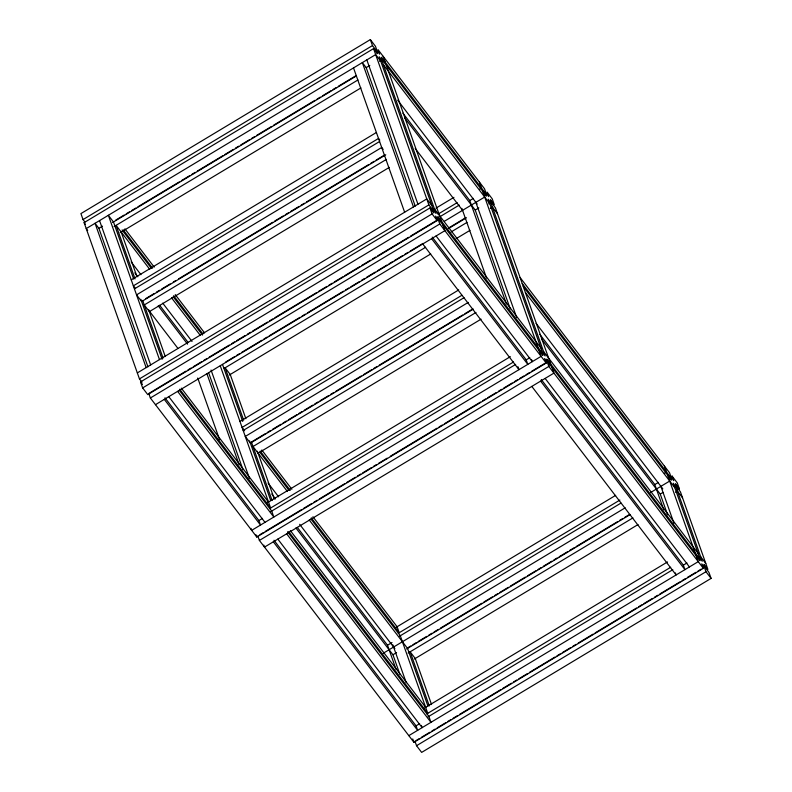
<?xml version="1.0" encoding="UTF-8"?>
<svg xmlns="http://www.w3.org/2000/svg" width="792" height="792" viewBox="0 0 792 792"><rect width="100%" height="100%" fill="white"/><g stroke="black" fill="none" stroke-linecap="round" stroke-linejoin="round"><path stroke-width="1.19" d="M548.846 365.231L550.747 364.092L495.406 207.821L491.565 202.792L490.486 199.752L494.327 204.781L492.218 198.802L487.1 192.119L488.694 196.624L486.09 193.218L484.496 188.724L378.061 49.678L379.655 54.183L377.051 50.777L375.457 46.282L370.349 39.6L80.913 213.602L83.031 219.572L84.952 222.087M83.031 219.572L372.468 45.58L370.349 39.6M142.015 382.249L139.451 378.893L84.11 222.621L373.547 48.619L377.388 53.648L376.309 50.599L372.468 45.58M147.946 366.825L98.891 228.324L102.495 226.156M415.236 206.128L366.191 67.627L369.785 65.469M115.672 220.156L124.156 215.058M126.274 213.781L129.452 211.87M131.581 210.593L135.818 208.048M137.937 206.771L179.289 181.912M181.408 180.635L189.882 175.537M192.01 174.27L195.188 172.349M197.307 171.082L222.75 155.776M224.869 154.509L233.353 149.411M235.471 148.134L238.659 146.223M240.778 144.946L249.262 139.847M251.381 138.57L254.559 136.66M256.677 135.382L271.517 126.463M273.646 125.186L314.988 100.327M317.107 99.059L320.295 97.139M322.413 95.872L330.888 90.773M333.016 89.496L336.194 87.585M338.313 86.308L356.341 75.478M379.665 61.449L381.784 60.172L379.18 56.776L433.471 210.088L436.075 213.494L381.784 60.172M112.543 222.522L356.39 75.933M114.088 226.561L357.935 79.972M120.255 232.61L360.924 87.922M131.234 279.873L376.398 132.492M134.432 288.892L379.586 141.511M145.837 298.544L154.291 293.466M156.4 292.189L159.578 290.288M161.687 289.011L170.141 283.932M173.309 282.031L175.428 280.754M178.596 278.853L272.646 222.314M274.755 221.037L283.209 215.959M285.328 214.691L288.496 212.781M290.605 211.513L299.059 206.425M301.178 205.158L304.346 203.247M306.454 201.98L368.805 164.498M370.923 163.231L374.091 161.32M376.2 160.053L384.655 154.975M385.753 154.796L141.659 301.544L136.541 294.872L381.704 147.48L383.16 149.391M386.248 159.469L144.263 304.95L149.371 311.622L389.248 167.419M137.333 372.913L426.769 198.921L431.878 205.593M139.451 378.893L428.878 204.89L373.547 48.619M185.873 371.191L148.767 393.495L150.361 397.99L256.796 537.035L546.223 363.033L439.788 223.988L438.194 219.493L435.59 216.087L437.184 220.592L147.757 394.594L142.639 387.912L140.53 381.932L429.957 207.94L433.808 212.959L432.729 209.92L428.878 204.89M432.363 210.266L434.481 208.999L540.916 348.034M435.917 208.177L453.945 197.337M142.639 387.912L432.076 213.909L429.957 207.94M438.035 214.147L457.123 202.683M479.606 189.159L481.506 188.021L479.388 182.041M440.174 216.553L459.261 205.088M187.991 369.913L191.169 368.003M193.297 366.726L201.772 361.627M203.9 360.35L207.078 358.439M209.197 357.162L229.343 345.055M231.462 343.777L234.64 341.867M236.758 340.59L245.243 335.491M247.361 334.214L250.549 332.303M252.668 331.036L267.508 322.106M269.627 320.829L272.804 318.919M274.933 317.651L316.275 292.793M318.394 291.515L326.878 286.417M328.997 285.14L332.175 283.229M334.303 281.952L342.778 276.853M344.906 275.576L359.746 266.656M361.865 265.379L370.349 260.281M372.468 259.014L375.646 257.093M377.764 255.826L408.514 237.343M410.632 236.065L438.194 219.493M506.415 303.97L469.785 200.544L473.378 198.386M150.361 397.99L439.788 223.988M444.411 221.255L484.694 197.04M510.266 308.999L475.23 210.068L478.823 207.91M225.77 361.964L234.254 356.865M236.372 355.588L239.55 353.678M241.679 352.4L261.815 340.293M263.934 339.016L267.122 337.105M269.24 335.828L299.98 317.344M302.108 316.067L305.286 314.157M307.405 312.88L343.451 291.218M345.569 289.941L348.757 288.031M350.876 286.753L359.36 281.655M361.479 280.378L364.657 278.467M366.775 277.19L375.26 272.092M377.378 270.815L386.922 265.082M389.04 263.805L392.218 261.895M394.347 260.618L402.821 255.519M404.94 254.242L408.127 252.331M410.246 251.064L422.968 243.411M448.411 228.116L465.379 217.919M488.704 203.89L490.822 202.623L488.218 199.218L542.51 352.539L545.114 355.935L490.822 202.623M155.47 404.672L444.906 230.67L442.787 224.69M448.46 228.571L466.488 217.741M224.185 368.369L425.621 247.272M451.064 231.977L466.963 222.413M490.288 208.395L492.416 207.118L497.524 213.8M229.294 375.052L430.729 253.955M456.172 238.649L469.963 230.363M239.966 421.463L458.707 289.951M461.885 295.297L242.085 427.433L244.649 430.789M243.164 430.482L464.013 297.703M468.25 302.405L245.273 436.451L250.391 443.134L473.359 309.088M265.142 433.778L251.401 442.035L272.102 500.495M267.25 432.501L270.418 430.601M272.537 429.333L280.992 424.245M283.1 422.978L286.268 421.067M288.387 419.8L296.842 414.721M298.95 413.444L302.118 411.543M304.237 410.266L312.692 405.187M314.8 403.92L317.978 402.009M320.087 400.742L328.541 395.663M330.65 394.386L333.828 392.486M335.937 391.208L361.3 375.962M363.409 374.695L371.864 369.617M373.982 368.339L377.15 366.439M379.259 365.162L462.746 314.978M464.855 313.711L472.26 309.256M475.962 312.484L252.995 446.53L287.417 491.505M258.103 453.212L481.071 319.166M267.577 502.613L510.355 356.657M269.686 508.593L513.533 361.993M270.765 511.632L515.671 364.399M164.29 399.366L260.499 525.056L258.905 520.552L262.508 518.394M431.59 238.669L527.799 364.36L526.205 359.865L529.798 357.697M259.925 534.659L263.102 532.749M265.221 531.472L301.267 509.801M303.395 508.533L311.87 503.435M313.998 502.158L317.176 500.247M319.295 498.97L344.738 483.674M346.856 482.397L355.341 477.299M357.459 476.022L360.647 474.111M362.766 472.834L371.24 467.735M373.369 466.468L376.547 464.548M378.665 463.28L387.149 458.182M390.327 456.261L436.976 428.225M439.095 426.947L442.273 425.037M444.401 423.76L452.875 418.661M455.004 417.384L480.447 402.088M482.566 400.811L485.743 398.901M487.862 397.624L496.346 392.525M498.465 391.258L501.653 389.347M503.771 388.07L512.246 382.972M514.374 381.695L517.552 379.784M519.671 378.507L523.908 375.962M526.037 374.685L529.214 372.775M531.333 371.498L547.232 361.934L544.629 358.538L546.223 363.033M414.949 741.223L416.543 745.717L421.651 752.4L711.087 578.398L705.969 571.725L704.375 567.221L701.771 563.825L703.365 568.319L413.939 742.322L259.4 540.431L548.826 366.439L547.232 361.934M396.178 627.304L615.641 495.366M398.297 633.283L619.869 500.069M664.399 473.299L666.518 472.022L664.409 466.052M399.366 636.322L620.948 503.118M396.03 669.309L387.516 645.242L392 642.54M663.736 509.761L654.806 484.555L658.399 482.387M670.002 477.408L672.121 476.131L677.229 482.813L679.348 488.783L677.229 490.06M383.219 653.281L625.185 507.811M650.519 492.584L669.715 481.041M399.881 674.338L392.951 654.766L396.545 652.608M667.587 514.79L660.251 494.079L662.944 492.456M407.613 647.886L410.791 645.965M412.909 644.698L416.087 642.777M418.216 641.51L426.69 636.412M428.818 635.135L431.996 633.224M434.115 631.947L438.352 629.393M440.481 628.125L481.823 603.266M483.942 601.989L492.426 596.891M494.545 595.614L497.722 593.703M499.851 592.426L508.325 587.327M510.444 586.06L525.294 577.13M527.413 575.863L535.897 570.755M538.016 569.488L541.193 567.577M543.312 566.3L551.796 561.201M553.915 559.924L557.093 558.014M559.221 556.736L567.696 551.638M569.824 550.361L574.061 547.817M576.18 546.539L617.532 521.681M619.651 520.403L622.829 518.493M624.947 517.216L629.194 514.671M406.603 648.975L630.303 514.493M408.147 653.014L632.907 517.899M675.536 492.268L677.427 491.129L682.546 497.802M414.315 659.053L638.015 524.571M424.72 707.899L667.498 561.944M426.829 713.879L670.676 567.28M427.908 716.918L672.814 569.686M273.329 541.807L417.641 730.343L416.048 725.838L419.651 723.68M540.629 381.12L684.941 569.646L683.347 565.151L686.941 562.983M698.544 558.004L700.663 556.726L705.771 563.399M408.82 735.639L698.257 561.637L696.138 555.667M416.008 740.589L419.186 738.679M421.304 737.402L429.789 732.303M431.907 731.026L435.085 729.115M437.214 727.838L445.688 722.74M447.817 721.462L450.995 719.552M453.113 718.275L457.35 715.73M459.479 714.453L500.821 689.594M502.94 688.317L511.424 683.219M513.543 681.952L516.721 680.041M518.849 678.764L527.323 673.665M529.452 672.388L554.895 657.093M557.014 655.816L560.192 653.905M562.31 652.628L570.794 647.529M572.913 646.252L576.091 644.341M578.219 643.064L593.059 634.144M595.178 632.867L636.53 608.018M638.649 606.741L641.827 604.831M643.946 603.553L652.43 598.455M654.548 597.178L657.726 595.267M659.855 593.99L679.991 581.882M682.11 580.605L685.298 578.695M687.416 577.418L695.901 572.319M698.019 571.042L701.197 569.131M416.543 745.717L705.969 571.725M380.774 61.271L375.655 54.599L86.229 228.601L87.684 230.502M383.377 64.677L489.812 203.712M397.703 100.218L477.16 204.019M402.89 113.157L469.785 200.544M366.191 67.627L362.34 62.598L413.454 206.92M404.484 117.652L475.23 210.068M520.087 277.527L669.517 472.725L671.111 477.23L673.715 480.625L672.121 476.131M522.205 283.496L670.369 477.051L671.448 480.101L523.284 286.546M679.348 488.783L675.497 483.754L676.576 486.803L680.427 491.832L707.89 569.379L704.038 564.349L705.118 567.399L708.969 572.428L711.087 578.398M415.206 148.48L462.558 210.345M525.403 292.515L674.824 487.724M536.125 323.354L662.815 488.862M539.807 334.323L654.806 484.555M541.401 338.818L660.251 494.079M543.52 351.44L698.059 553.321M379.794 140.135L378.507 138.461L133.353 285.853L135.274 288.367M432.076 213.909L437.184 220.592M548.826 366.439L703.365 568.319M436.085 235.976L532.293 361.657L531.491 359.41M545.124 378.418L689.436 566.943M432.254 237.125L526.205 359.865M541.292 379.566L683.347 565.151M422.77 243.976L518.978 369.666L517.918 366.676M531.808 386.417L676.12 574.952L675.418 572.953M124.898 228.839L154.212 267.132M175.26 294.624L204.574 332.917M123.255 229.898L152.569 268.191M173.616 295.693L202.93 333.986M122.077 229.997L151.391 268.29M173.191 296.772L202.505 335.065M149.757 269.359L116.078 225.364L135.036 278.903M171.547 297.832L200.109 335.145M131.155 261.895L140.927 274.666M162.726 303.138L192.04 341.431M134.848 272.864L137.848 276.794M159.647 305.267L188.209 342.58M98.891 228.324L95.05 223.294L146.154 367.617M158.232 305.841L187.546 344.134M261.815 449.995L291.882 489.278M312.929 516.77L397.109 626.749L399.227 632.719L311.286 517.839M260.172 451.064L290.238 490.337M84.11 222.621L85.397 224.294M259.746 452.143L289.06 490.436M310.86 518.918L400.307 635.768L427.769 713.315L288.714 531.66M149.411 311.147L177.972 348.46M309.217 519.978L407.533 648.42L427.908 705.959M268.072 483.061L278.596 496.812M299.643 524.304L394.881 648.717M271.755 494.03L275.517 498.94M297.317 527.413L387.516 645.242M295.901 527.987L392.951 654.766M181.319 388.149L268.508 502.049M290.357 530.591L425.65 707.335M179.675 389.218L270.626 508.028L220.285 365.874M179.249 390.298L271.705 511.068L273.814 517.047L177.606 391.367M287.536 531.759L428.848 716.354L430.957 722.334L286.645 533.808M168.785 396.663L264.993 522.354M277.824 539.104L422.136 727.64L421.344 725.393M164.954 397.812L258.905 520.552M273.992 540.263L416.048 725.838M140.53 381.932L142.451 384.447M667.597 475.071L695.059 552.618M660.894 486.347L673.933 523.175M551.826 367.142L553.945 373.111L264.508 547.114L263.805 545.124M482.575 191.06L537.917 347.332M538.996 350.381L541.114 356.351L251.678 530.353L250.975 528.363M475.873 202.346L516.681 317.562M461.855 208.355L486.535 278.051M383.18 56.361L385.288 62.33M386.367 65.38L441.708 221.651M366.835 59.895L417.948 204.217M353.519 67.904L404.633 212.226M431.551 704.534L415.246 658.498L410.137 651.816L429.294 705.91M392.802 644.797L406.237 682.724M412.741 738.946L413.939 742.322M245.886 418.72L230.225 374.487L225.116 367.815L243.659 420.186M257.4 451.222L274.329 499.029M222.512 364.409L242.708 421.443M249.589 440.877L270.735 500.584M211.048 370.022L249.381 478.259M208.761 373.091L242.966 469.696M206.969 373.883L239.115 464.666M257.806 535.937L259.4 540.431M255.994 534.788L256.796 537.035M197.733 378.022L219.582 439.708M121.186 232.046L136.848 276.269M148.668 309.632L165.29 356.578M142.669 300.445L163.063 358.053M133.67 278.992L113.474 221.968L108.365 215.285L159.469 359.608M140.857 299.297L162.113 359.301M99.544 220.592L150.648 364.914M485.347 193.05L381.447 57.301L382.526 60.35L486.427 196.089L485.347 193.05M675.843 486.625L673.23 483.229L699.653 557.825L702.256 561.221L675.843 486.625M541.768 352.361L437.857 216.622L438.936 219.661L542.847 355.41L541.768 352.361M698.91 557.647L546.896 359.063L547.975 362.112L699.989 560.696L698.91 557.647"/></g></svg>
